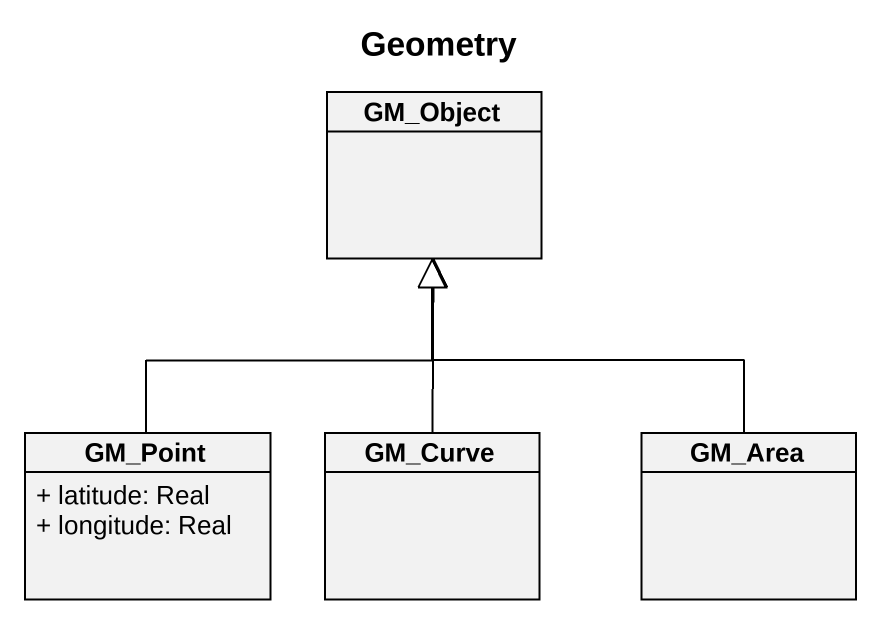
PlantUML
@startuml
title Geometry
hide circle
hide empty members
skinparam classAttributeIconSize 0
class GM_Object
class GM_Point {
  + latitude: Real
  + longitude: Real
}
class GM_Curve
class GM_Area
GM_Point -up-|> GM_Object
GM_Curve -up-|> GM_Object
GM_Area -up-|> GM_Object
@enduml
